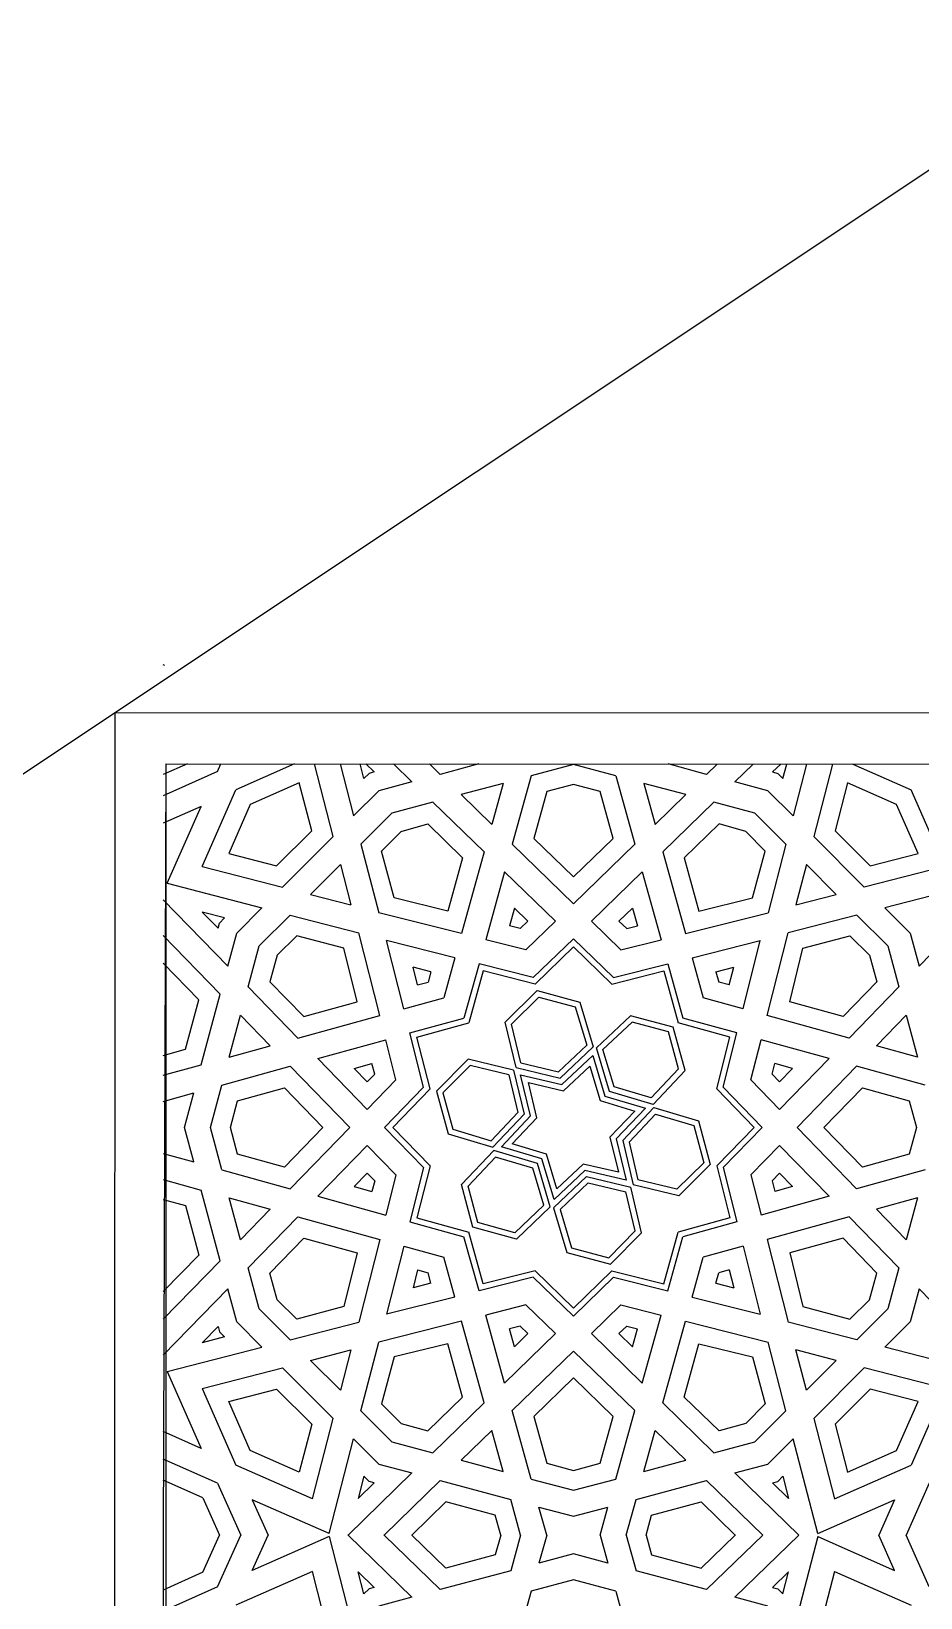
# Model space of a CAD drawing. Header units: inches. Extents: x 13054 to 48691, y 5623 to 20391.
# Drawn here: x 48358.2 to 48366.87, y 18880.41 to 18895.69 of the extents above; entities that cross this region are included whole.
import ezdxf

# ---------------------------------------------------------------- set-up
doc = ezdxf.new("R2010")
doc.units = ezdxf.units.IN
doc.header["$MEASUREMENT"] = 0

msp = doc.modelspace()

# ---------------------------------------------------------------- linework, layer by layer
msp.add_line((48305.763, 18853.547), (48376.239, 18900.532))
at = {"transparency": 33554483}
for p, q in [((48359.499, 18889.506), (48359.484, 18889.513)), ((48359.01, 18889.046), (48358.984, 18793.533)), ((48359.01, 18889.046), (48454.949, 18889.021)), ((48359.51, 18888.546), (48359.484, 18793.533)), ((48359.72, 18888.546), (48359.484, 18888.441)), ((48359.51, 18888.546), (48454.449, 18888.521)), ((48360.013, 18888.471), (48360.046, 18888.546)), ((48360.763, 18888.546), (48360.191, 18888.294)), ((48361.141, 18887.838), (48360.958, 18888.546)), ((48361.21, 18888.545), (48361.341, 18888.038)), ((48361.441, 18888.403), (48361.404, 18888.545)), ((48361.461, 18888.545), (48361.542, 18888.467)), ((48361.731, 18888.545), (48361.91, 18888.371)), ((48362.081, 18888.545), (48362.185, 18888.444)), ((48362.561, 18888.545), (48362.185, 18888.444)), ((48363.484, 18888.54), (48363.072, 18888.429)), ((48363.897, 18888.429), (48363.484, 18888.54)), ((48364.784, 18888.444), (48364.41, 18888.545)), ((48364.887, 18888.544), (48364.784, 18888.444)), ((48365.237, 18888.544), (48365.058, 18888.371)), ((48365.506, 18888.544), (48365.426, 18888.467)), ((48365.528, 18888.403), (48365.565, 18888.544)), ((48365.759, 18888.544), (48365.627, 18888.038)), ((48366.011, 18888.544), (48365.828, 18887.838)), ((48366.209, 18888.544), (48366.778, 18888.294)), ((48360.013, 18888.471), (48359.484, 18888.235)), ((48360.811, 18888.362), (48360.333, 18888.151)), ((48360.932, 18887.894), (48360.811, 18888.362)), ((48361.491, 18888.453), (48361.441, 18888.403)), ((48361.542, 18888.467), (48361.491, 18888.453)), ((48361.91, 18888.371), (48361.588, 18888.284)), ((48362.798, 18888.356), (48362.389, 18888.246)), ((48362.798, 18888.356), (48362.688, 18887.956)), ((48363.072, 18888.429), (48362.887, 18887.762)), ((48363.484, 18888.345), (48363.224, 18888.276)), ((48363.745, 18888.276), (48363.484, 18888.345)), ((48363.897, 18888.429), (48364.082, 18887.762)), ((48364.58, 18888.246), (48364.171, 18888.356)), ((48364.171, 18888.356), (48364.281, 18887.956)), ((48365.381, 18888.284), (48365.058, 18888.371)), ((48365.426, 18888.467), (48365.478, 18888.453)), ((48365.478, 18888.453), (48365.528, 18888.403)), ((48366.157, 18888.362), (48366.036, 18887.894)), ((48366.636, 18888.151), (48366.157, 18888.362)), ((48359.862, 18887.546), (48360.191, 18888.294)), ((48361.588, 18888.284), (48361.341, 18888.038)), ((48362.389, 18888.246), (48362.688, 18887.956)), ((48363.224, 18888.276), (48363.098, 18887.819)), ((48363.871, 18887.819), (48363.745, 18888.276)), ((48364.58, 18888.246), (48364.281, 18887.956)), ((48365.627, 18888.038), (48365.381, 18888.284)), ((48367.107, 18887.546), (48366.778, 18888.294)), ((48359.853, 18888.132), (48359.484, 18887.968)), ((48359.523, 18887.382), (48359.853, 18888.132)), ((48360.333, 18888.151), (48360.123, 18887.673)), ((48361.714, 18888.066), (48361.412, 18887.764)), ((48362.114, 18888.173), (48361.714, 18888.066)), ((48362.114, 18888.173), (48362.613, 18887.688)), ((48364.855, 18888.173), (48364.356, 18887.688)), ((48365.254, 18888.066), (48364.855, 18888.173)), ((48365.556, 18887.764), (48365.254, 18888.066)), ((48366.846, 18887.673), (48366.636, 18888.151)), ((48360.59, 18887.552), (48360.932, 18887.894)), ((48361.614, 18887.696), (48361.803, 18887.888)), ((48361.803, 18887.888), (48362.063, 18887.96)), ((48362.063, 18887.96), (48362.403, 18887.63)), ((48364.906, 18887.96), (48364.566, 18887.63)), ((48365.166, 18887.888), (48364.906, 18887.96)), ((48365.355, 18887.696), (48365.166, 18887.888)), ((48366.036, 18887.894), (48366.379, 18887.552)), ((48360.647, 18887.343), (48361.141, 18887.838)), ((48361.412, 18887.764), (48361.586, 18887.093)), ((48362.887, 18887.762), (48363.484, 18887.182)), ((48363.098, 18887.819), (48363.484, 18887.444)), ((48363.484, 18887.444), (48363.871, 18887.819)), ((48364.082, 18887.762), (48363.484, 18887.182)), ((48365.556, 18887.764), (48365.383, 18887.093)), ((48366.322, 18887.343), (48365.828, 18887.838)), ((48360.123, 18887.673), (48360.59, 18887.552)), ((48361.737, 18887.238), (48361.614, 18887.696)), ((48362.403, 18887.63), (48362.26, 18887.11)), ((48362.613, 18887.688), (48362.392, 18886.89)), ((48364.356, 18887.688), (48364.577, 18886.89)), ((48364.566, 18887.63), (48364.708, 18887.11)), ((48365.232, 18887.238), (48365.355, 18887.696)), ((48366.379, 18887.552), (48366.846, 18887.673)), ((48359.862, 18887.546), (48360.647, 18887.343)), ((48360.921, 18887.272), (48361.212, 18887.563)), ((48361.212, 18887.563), (48361.314, 18887.17)), ((48362.813, 18887.494), (48362.629, 18886.83)), ((48362.813, 18887.494), (48363.309, 18887.011)), ((48364.156, 18887.494), (48363.66, 18887.011)), ((48364.156, 18887.494), (48364.34, 18886.83)), ((48365.757, 18887.563), (48365.655, 18887.17)), ((48366.048, 18887.272), (48365.757, 18887.563)), ((48367.107, 18887.546), (48366.322, 18887.343)), ((48359.523, 18887.382), (48360.446, 18887.143)), ((48360.921, 18887.272), (48361.314, 18887.17)), ((48365.655, 18887.17), (48366.048, 18887.272)), ((48367.446, 18887.382), (48366.523, 18887.143)), ((48359.484, 18887.221), (48360.113, 18886.574)), ((48360.2, 18886.896), (48360.446, 18887.143)), ((48362.26, 18887.11), (48361.737, 18887.238)), ((48362.909, 18887.138), (48362.861, 18886.965)), ((48362.909, 18887.138), (48363.04, 18887.011)), ((48364.06, 18887.138), (48363.929, 18887.011)), ((48364.06, 18887.138), (48364.108, 18886.965)), ((48364.708, 18887.11), (48365.232, 18887.238)), ((48366.523, 18887.143), (48366.769, 18886.896)), ((48367.484, 18887.221), (48366.856, 18886.574)), ((48360.081, 18887.043), (48359.864, 18887.099)), ((48359.864, 18887.099), (48360.018, 18886.942)), ((48360.018, 18886.942), (48360.031, 18886.993)), ((48360.031, 18886.993), (48360.081, 18887.043)), ((48360.419, 18886.77), (48360.721, 18887.072)), ((48360.721, 18887.072), (48361.391, 18886.898)), ((48362.392, 18886.89), (48361.586, 18887.093)), ((48362.965, 18886.939), (48362.861, 18886.965)), ((48363.04, 18887.011), (48362.965, 18886.939)), ((48363.309, 18887.011), (48363.021, 18886.731)), ((48363.66, 18887.011), (48363.948, 18886.731)), ((48363.929, 18887.011), (48364.004, 18886.939)), ((48364.004, 18886.939), (48364.108, 18886.965)), ((48364.577, 18886.89), (48365.383, 18887.093)), ((48366.248, 18887.072), (48365.578, 18886.898)), ((48366.248, 18887.072), (48366.55, 18886.77)), ((48359.484, 18886.871), (48360.04, 18886.299)), ((48360.113, 18886.574), (48360.2, 18886.896)), ((48360.788, 18886.87), (48360.596, 18886.681)), ((48361.246, 18886.748), (48360.788, 18886.87)), ((48361.595, 18886.092), (48361.391, 18886.898)), ((48361.83, 18886.157), (48361.662, 18886.822)), ((48362.327, 18886.654), (48361.662, 18886.822)), ((48363.021, 18886.731), (48362.629, 18886.83)), ((48363.484, 18886.841), (48363.093, 18886.461)), ((48363.484, 18886.841), (48363.876, 18886.461)), ((48363.948, 18886.731), (48364.34, 18886.83)), ((48364.642, 18886.654), (48365.307, 18886.822)), ((48365.139, 18886.157), (48365.307, 18886.822)), ((48365.374, 18886.092), (48365.578, 18886.898)), ((48365.723, 18886.748), (48366.181, 18886.87)), ((48366.181, 18886.87), (48366.373, 18886.681)), ((48366.769, 18886.896), (48366.856, 18886.574)), ((48360.311, 18886.37), (48360.419, 18886.77)), ((48360.596, 18886.681), (48360.525, 18886.421)), ((48361.374, 18886.224), (48361.246, 18886.748)), ((48362.327, 18886.654), (48362.219, 18886.265)), ((48363.484, 18886.763), (48363.11, 18886.398)), ((48363.484, 18886.763), (48363.859, 18886.398)), ((48364.642, 18886.654), (48364.75, 18886.265)), ((48365.595, 18886.224), (48365.723, 18886.748)), ((48366.373, 18886.681), (48366.444, 18886.421)), ((48366.55, 18886.77), (48366.657, 18886.37)), ((48359.831, 18886.245), (48359.484, 18886.601)), ((48361.965, 18886.39), (48361.921, 18886.563)), ((48362.095, 18886.519), (48361.921, 18886.563)), ((48362.095, 18886.519), (48362.067, 18886.418)), ((48362.564, 18886.595), (48362.417, 18886.067)), ((48362.603, 18886.526), (48362.463, 18886.021)), ((48363.093, 18886.461), (48362.564, 18886.595)), ((48363.11, 18886.398), (48362.603, 18886.526)), ((48363.859, 18886.398), (48364.366, 18886.526)), ((48363.876, 18886.461), (48364.405, 18886.595)), ((48364.366, 18886.526), (48364.506, 18886.021)), ((48364.405, 18886.595), (48364.551, 18886.067)), ((48364.874, 18886.519), (48365.048, 18886.563)), ((48364.874, 18886.519), (48364.902, 18886.418)), ((48365.004, 18886.39), (48365.048, 18886.563)), ((48360.311, 18886.37), (48360.796, 18885.871)), ((48360.525, 18886.421), (48360.854, 18886.081)), ((48361.965, 18886.39), (48362.067, 18886.418)), ((48365.004, 18886.39), (48364.902, 18886.418)), ((48366.444, 18886.421), (48366.115, 18886.081)), ((48366.657, 18886.37), (48366.173, 18885.871)), ((48359.702, 18885.763), (48359.831, 18886.245)), ((48359.855, 18885.61), (48360.04, 18886.299)), ((48360.854, 18886.081), (48361.374, 18886.224)), ((48361.83, 18886.157), (48362.219, 18886.265)), ((48362.819, 18886.025), (48363.131, 18886.335)), ((48362.881, 18886.008), (48363.147, 18886.272)), ((48363.131, 18886.335), (48363.547, 18886.222)), ((48363.147, 18886.272), (48363.502, 18886.176)), ((48363.547, 18886.222), (48363.678, 18885.785)), ((48365.139, 18886.157), (48364.75, 18886.265)), ((48366.115, 18886.081), (48365.595, 18886.224)), ((48360.128, 18885.686), (48360.238, 18886.095)), ((48360.238, 18886.095), (48360.528, 18885.797)), ((48360.796, 18885.871), (48361.595, 18886.092)), ((48361.89, 18885.921), (48362.417, 18886.067)), ((48363.502, 18886.176), (48363.614, 18885.802)), ((48364.041, 18886.09), (48363.71, 18885.776)), ((48364.458, 18885.979), (48364.041, 18886.09)), ((48365.079, 18885.921), (48364.551, 18886.067)), ((48366.173, 18885.871), (48365.374, 18886.092)), ((48366.731, 18886.095), (48366.441, 18885.797)), ((48366.731, 18886.095), (48366.841, 18885.686)), ((48362.023, 18885.391), (48361.89, 18885.921)), ((48361.958, 18885.881), (48362.463, 18886.021)), ((48362.925, 18885.583), (48362.819, 18886.025)), ((48362.972, 18885.63), (48362.881, 18886.008)), ((48364.057, 18886.027), (48363.773, 18885.759)), ((48364.413, 18885.933), (48364.057, 18886.027)), ((48364.511, 18885.571), (48364.413, 18885.933)), ((48364.573, 18885.555), (48364.458, 18885.979)), ((48365.011, 18885.881), (48364.506, 18886.021)), ((48364.945, 18885.391), (48365.079, 18885.921)), ((48359.484, 18885.702), (48359.702, 18885.763)), ((48360.128, 18885.686), (48360.528, 18885.797)), ((48360.99, 18885.671), (48361.654, 18885.855)), ((48361.753, 18885.464), (48361.654, 18885.855)), ((48362.086, 18885.375), (48361.958, 18885.881)), ((48363.339, 18885.542), (48363.614, 18885.802)), ((48363.356, 18885.48), (48363.678, 18885.785)), ((48363.836, 18885.351), (48363.71, 18885.776)), ((48363.881, 18885.397), (48363.773, 18885.759)), ((48364.883, 18885.375), (48365.011, 18885.881)), ((48365.216, 18885.464), (48365.315, 18885.855)), ((48365.979, 18885.671), (48365.315, 18885.855)), ((48366.841, 18885.686), (48366.441, 18885.797)), ((48359.484, 18885.508), (48359.855, 18885.61)), ((48360.055, 18885.412), (48360.722, 18885.597)), ((48360.722, 18885.597), (48361.303, 18885)), ((48360.99, 18885.671), (48361.473, 18885.175)), ((48361.346, 18885.575), (48361.519, 18885.623)), ((48361.546, 18885.519), (48361.519, 18885.623)), ((48362.459, 18885.665), (48362.149, 18885.353)), ((48362.476, 18885.603), (48362.212, 18885.337)), ((48362.901, 18885.559), (48362.459, 18885.665)), ((48362.855, 18885.513), (48362.476, 18885.603)), ((48362.925, 18885.583), (48363.356, 18885.48)), ((48362.972, 18885.63), (48363.339, 18885.542)), ((48363.372, 18885.418), (48363.673, 18885.702)), ((48363.389, 18885.356), (48363.645, 18885.598)), ((48363.645, 18885.598), (48363.745, 18885.261)), ((48363.673, 18885.702), (48363.791, 18885.306)), ((48365.423, 18885.519), (48365.45, 18885.623)), ((48365.623, 18885.575), (48365.45, 18885.623)), ((48365.979, 18885.671), (48365.496, 18885.175)), ((48366.247, 18885.597), (48365.666, 18885)), ((48366.914, 18885.412), (48366.247, 18885.597)), ((48361.346, 18885.575), (48361.473, 18885.444)), ((48361.473, 18885.444), (48361.546, 18885.519)), ((48361.473, 18885.175), (48361.753, 18885.464)), ((48362.855, 18885.513), (48362.942, 18885.145)), ((48362.901, 18885.559), (48363.004, 18885.128)), ((48362.97, 18885.514), (48363.372, 18885.418)), ((48363.066, 18885.112), (48362.97, 18885.514)), ((48363.046, 18885.438), (48363.389, 18885.356)), ((48363.128, 18885.095), (48363.046, 18885.438)), ((48364.244, 18885.289), (48364.511, 18885.571)), ((48364.261, 18885.225), (48364.573, 18885.555)), ((48365.496, 18885.175), (48365.216, 18885.464)), ((48365.496, 18885.444), (48365.423, 18885.519)), ((48365.623, 18885.575), (48365.496, 18885.444)), ((48359.484, 18885.254), (48359.782, 18885.337)), ((48359.692, 18885), (48359.782, 18885.337)), ((48359.944, 18885), (48360.055, 18885.412)), ((48360.208, 18885.26), (48360.665, 18885.386)), ((48360.665, 18885.386), (48361.041, 18885)), ((48361.643, 18885), (48362.023, 18885.391)), ((48361.722, 18885), (48362.086, 18885.375)), ((48362.149, 18885.353), (48362.262, 18884.937)), ((48362.212, 18885.337), (48362.308, 18884.982)), ((48363.791, 18885.306), (48364.187, 18885.188)), ((48364.261, 18885.225), (48363.836, 18885.351)), ((48364.244, 18885.289), (48363.881, 18885.397)), ((48365.247, 18885), (48364.883, 18885.375)), ((48365.326, 18885), (48364.945, 18885.391)), ((48365.928, 18885), (48366.304, 18885.386)), ((48366.304, 18885.386), (48366.76, 18885.26)), ((48360.139, 18885), (48360.208, 18885.26)), ((48362.942, 18885.145), (48362.683, 18884.87)), ((48363.004, 18885.128), (48362.7, 18884.807)), ((48363.745, 18885.261), (48364.083, 18885.16)), ((48364.083, 18885.16), (48363.841, 18884.904)), ((48364.187, 18885.188), (48363.903, 18884.888)), ((48364.269, 18885.193), (48363.965, 18884.871)), ((48364.286, 18885.129), (48364.027, 18884.855)), ((48364.269, 18885.193), (48364.705, 18885.063)), ((48364.286, 18885.129), (48364.659, 18885.018)), ((48366.76, 18885.26), (48366.83, 18885)), ((48359.782, 18884.663), (48359.692, 18885)), ((48360.055, 18884.587), (48359.944, 18885)), ((48360.208, 18884.74), (48360.139, 18885)), ((48361.041, 18885), (48360.665, 18884.613)), ((48360.722, 18884.402), (48361.303, 18885)), ((48361.643, 18885), (48362.023, 18884.608)), ((48361.722, 18885), (48362.086, 18884.625)), ((48362.308, 18884.982), (48362.683, 18884.87)), ((48362.782, 18884.812), (48363.066, 18885.112)), ((48362.886, 18884.839), (48363.128, 18885.095)), ((48364.659, 18885.018), (48364.755, 18884.655)), ((48364.705, 18885.063), (48364.818, 18884.638)), ((48365.247, 18885), (48364.883, 18884.625)), ((48365.326, 18885), (48364.945, 18884.608)), ((48366.247, 18884.402), (48365.666, 18885)), ((48366.304, 18884.613), (48365.928, 18885)), ((48366.83, 18885), (48366.76, 18884.74)), ((48360.99, 18884.328), (48361.473, 18884.825)), ((48361.473, 18884.825), (48361.753, 18884.536)), ((48362.262, 18884.937), (48362.7, 18884.807)), ((48363.223, 18884.739), (48362.886, 18884.839)), ((48363.841, 18884.904), (48363.923, 18884.562)), ((48363.903, 18884.888), (48363.999, 18884.485)), ((48363.965, 18884.871), (48364.067, 18884.44)), ((48364.027, 18884.855), (48364.114, 18884.487)), ((48365.496, 18884.825), (48365.216, 18884.536)), ((48365.979, 18884.328), (48365.496, 18884.825)), ((48359.484, 18884.745), (48359.782, 18884.663)), ((48360.665, 18884.613), (48360.208, 18884.74)), ((48362.394, 18884.443), (48362.708, 18884.775)), ((48362.457, 18884.427), (48362.725, 18884.711)), ((48363.133, 18884.648), (48362.708, 18884.775)), ((48363.088, 18884.603), (48362.725, 18884.711)), ((48363.178, 18884.694), (48362.782, 18884.812)), ((48363.296, 18884.297), (48363.178, 18884.694)), ((48363.324, 18884.401), (48363.223, 18884.739)), ((48366.76, 18884.74), (48366.304, 18884.613)), ((48360.055, 18884.587), (48360.722, 18884.402)), ((48361.346, 18884.425), (48361.473, 18884.555)), ((48361.473, 18884.555), (48361.546, 18884.48)), ((48361.753, 18884.536), (48361.654, 18884.144)), ((48362.023, 18884.608), (48361.89, 18884.079)), ((48362.086, 18884.625), (48361.958, 18884.119)), ((48363.195, 18884.241), (48363.088, 18884.603)), ((48363.259, 18884.224), (48363.133, 18884.648)), ((48363.291, 18884.215), (48363.613, 18884.52)), ((48363.597, 18884.581), (48363.296, 18884.297)), ((48363.58, 18884.643), (48363.324, 18884.401)), ((48363.923, 18884.562), (48363.58, 18884.643)), ((48363.999, 18884.485), (48363.597, 18884.581)), ((48363.613, 18884.52), (48364.044, 18884.417)), ((48364.755, 18884.655), (48364.494, 18884.396)), ((48364.818, 18884.638), (48364.512, 18884.334)), ((48364.883, 18884.625), (48365.011, 18884.119)), ((48364.945, 18884.608), (48365.079, 18884.079)), ((48365.216, 18884.536), (48365.315, 18884.144)), ((48365.496, 18884.555), (48365.423, 18884.48)), ((48365.623, 18884.425), (48365.496, 18884.555)), ((48366.914, 18884.587), (48366.247, 18884.402)), ((48359.484, 18884.492), (48359.855, 18884.389)), ((48360.04, 18883.7), (48359.855, 18884.389)), ((48361.346, 18884.425), (48361.519, 18884.376)), ((48361.546, 18884.48), (48361.519, 18884.376)), ((48362.505, 18884.026), (48362.394, 18884.443)), ((48362.551, 18884.072), (48362.457, 18884.427)), ((48363.355, 18884.198), (48363.63, 18884.458)), ((48363.63, 18884.458), (48363.997, 18884.37)), ((48364.088, 18883.99), (48363.997, 18884.37)), ((48364.15, 18883.972), (48364.044, 18884.417)), ((48364.512, 18884.334), (48364.067, 18884.44)), ((48364.494, 18884.396), (48364.114, 18884.487)), ((48365.423, 18884.48), (48365.45, 18884.376)), ((48365.623, 18884.425), (48365.45, 18884.376)), ((48359.484, 18884.297), (48359.702, 18884.237)), ((48359.702, 18884.237), (48359.831, 18883.755)), ((48360.238, 18883.904), (48360.128, 18884.314)), ((48360.128, 18884.314), (48360.528, 18884.203)), ((48360.99, 18884.328), (48361.654, 18884.144)), ((48363.195, 18884.241), (48362.913, 18883.973)), ((48363.259, 18884.224), (48362.929, 18883.911)), ((48363.291, 18884.215), (48363.421, 18883.779)), ((48365.979, 18884.328), (48365.315, 18884.144)), ((48366.841, 18884.314), (48366.441, 18884.203)), ((48366.841, 18884.314), (48366.731, 18883.904)), ((48360.238, 18883.904), (48360.528, 18884.203)), ((48360.311, 18883.63), (48360.796, 18884.129)), ((48360.796, 18884.129), (48361.595, 18883.907)), ((48361.89, 18884.079), (48362.417, 18883.933)), ((48361.958, 18884.119), (48362.463, 18883.979)), ((48362.913, 18883.973), (48362.551, 18884.072)), ((48363.355, 18884.198), (48363.466, 18883.825)), ((48365.011, 18884.119), (48364.506, 18883.979)), ((48365.079, 18884.079), (48364.551, 18883.933)), ((48366.173, 18884.129), (48365.374, 18883.907)), ((48366.657, 18883.63), (48366.173, 18884.129)), ((48366.731, 18883.904), (48366.441, 18884.203)), ((48360.525, 18883.578), (48360.854, 18883.919)), ((48360.854, 18883.919), (48361.374, 18883.776)), ((48361.595, 18883.907), (48361.391, 18883.101)), ((48362.564, 18883.405), (48362.417, 18883.933)), ((48362.603, 18883.473), (48362.463, 18883.979)), ((48362.929, 18883.911), (48362.505, 18884.026)), ((48363.829, 18883.729), (48364.088, 18883.99)), ((48363.846, 18883.666), (48364.15, 18883.972)), ((48364.366, 18883.473), (48364.506, 18883.979)), ((48364.405, 18883.405), (48364.551, 18883.933)), ((48365.374, 18883.907), (48365.578, 18883.101)), ((48366.115, 18883.919), (48365.595, 18883.776)), ((48366.444, 18883.578), (48366.115, 18883.919)), ((48359.831, 18883.755), (48359.484, 18883.398)), ((48361.374, 18883.776), (48361.246, 18883.252)), ((48361.83, 18883.842), (48361.662, 18883.177)), ((48361.83, 18883.842), (48362.219, 18883.734)), ((48363.421, 18883.779), (48363.846, 18883.666)), ((48363.466, 18883.825), (48363.829, 18883.729)), ((48365.139, 18883.842), (48364.75, 18883.734)), ((48365.139, 18883.842), (48365.307, 18883.177)), ((48365.595, 18883.776), (48365.723, 18883.252)), ((48359.484, 18883.129), (48360.04, 18883.7)), ((48360.419, 18883.23), (48360.311, 18883.63)), ((48361.965, 18883.61), (48361.921, 18883.436)), ((48361.965, 18883.61), (48362.067, 18883.582)), ((48362.327, 18883.345), (48362.219, 18883.734)), ((48363.11, 18883.601), (48362.603, 18883.473)), ((48363.484, 18883.237), (48363.11, 18883.601)), ((48363.484, 18883.237), (48363.859, 18883.601)), ((48363.859, 18883.601), (48364.366, 18883.473)), ((48364.642, 18883.345), (48364.75, 18883.734)), ((48365.004, 18883.61), (48364.902, 18883.582)), ((48365.004, 18883.61), (48365.048, 18883.436)), ((48366.657, 18883.63), (48366.55, 18883.23)), ((48360.596, 18883.319), (48360.525, 18883.578)), ((48362.095, 18883.48), (48361.921, 18883.436)), ((48362.095, 18883.48), (48362.067, 18883.582)), ((48363.093, 18883.539), (48362.564, 18883.405)), ((48363.484, 18883.158), (48363.093, 18883.539)), ((48363.484, 18883.158), (48363.876, 18883.539)), ((48363.876, 18883.539), (48364.405, 18883.405)), ((48364.874, 18883.48), (48364.902, 18883.582)), ((48364.874, 18883.48), (48365.048, 18883.436)), ((48366.373, 18883.319), (48366.444, 18883.578)), ((48359.484, 18882.779), (48360.113, 18883.426)), ((48360.2, 18883.103), (48360.113, 18883.426)), ((48360.788, 18883.13), (48360.596, 18883.319)), ((48362.327, 18883.345), (48361.662, 18883.177)), ((48364.642, 18883.345), (48365.307, 18883.177)), ((48366.181, 18883.13), (48366.373, 18883.319)), ((48366.856, 18883.426), (48366.769, 18883.103)), ((48367.484, 18882.779), (48366.856, 18883.426)), ((48360.721, 18882.928), (48360.419, 18883.23)), ((48361.246, 18883.252), (48360.788, 18883.13)), ((48363.021, 18883.269), (48362.629, 18883.17)), ((48362.813, 18882.506), (48362.629, 18883.17)), ((48363.309, 18882.988), (48363.021, 18883.269)), ((48363.66, 18882.988), (48363.948, 18883.269)), ((48363.948, 18883.269), (48364.34, 18883.17)), ((48364.156, 18882.506), (48364.34, 18883.17)), ((48365.723, 18883.252), (48366.181, 18883.13)), ((48366.55, 18883.23), (48366.248, 18882.928)), ((48359.864, 18882.9), (48360.018, 18883.058)), ((48360.018, 18883.058), (48360.031, 18883.006)), ((48360.031, 18883.006), (48360.081, 18882.956)), ((48360.446, 18882.857), (48360.2, 18883.103)), ((48360.721, 18882.928), (48361.391, 18883.101)), ((48362.392, 18883.11), (48361.586, 18882.906)), ((48362.613, 18882.312), (48362.392, 18883.11)), ((48362.813, 18882.506), (48363.309, 18882.988)), ((48362.965, 18883.061), (48362.861, 18883.035)), ((48362.909, 18882.861), (48362.861, 18883.035)), ((48362.909, 18882.861), (48363.04, 18882.988)), ((48363.04, 18882.988), (48362.965, 18883.061)), ((48364.156, 18882.506), (48363.66, 18882.988)), ((48363.929, 18882.988), (48364.004, 18883.061)), ((48364.06, 18882.861), (48363.929, 18882.988)), ((48364.004, 18883.061), (48364.108, 18883.035)), ((48364.06, 18882.861), (48364.108, 18883.035)), ((48364.356, 18882.312), (48364.577, 18883.11)), ((48364.577, 18883.11), (48365.383, 18882.906)), ((48366.248, 18882.928), (48365.578, 18883.101)), ((48366.769, 18883.103), (48366.523, 18882.857)), ((48359.523, 18882.618), (48360.446, 18882.857)), ((48360.081, 18882.956), (48359.864, 18882.9)), ((48361.412, 18882.236), (48361.586, 18882.906)), ((48362.26, 18882.889), (48361.737, 18882.761)), ((48362.403, 18882.369), (48362.26, 18882.889)), ((48364.566, 18882.369), (48364.708, 18882.889)), ((48364.708, 18882.889), (48365.232, 18882.761)), ((48365.556, 18882.236), (48365.383, 18882.906)), ((48367.446, 18882.618), (48366.523, 18882.857)), ((48360.921, 18882.727), (48361.314, 18882.829)), ((48361.212, 18882.436), (48360.921, 18882.727)), ((48361.314, 18882.829), (48361.212, 18882.436)), ((48361.737, 18882.761), (48361.614, 18882.304)), ((48362.887, 18882.237), (48363.484, 18882.818)), ((48364.082, 18882.237), (48363.484, 18882.818)), ((48365.232, 18882.761), (48365.355, 18882.304)), ((48365.757, 18882.436), (48365.655, 18882.829)), ((48366.048, 18882.727), (48365.655, 18882.829)), ((48366.048, 18882.727), (48365.757, 18882.436)), ((48359.523, 18882.618), (48359.853, 18881.867)), ((48359.862, 18882.453), (48360.647, 18882.656)), ((48361.141, 18882.162), (48360.647, 18882.656)), ((48363.484, 18882.556), (48363.098, 18882.18)), ((48363.871, 18882.18), (48363.484, 18882.556)), ((48366.322, 18882.656), (48365.828, 18882.162)), ((48367.107, 18882.453), (48366.322, 18882.656)), ((48359.862, 18882.453), (48360.191, 18881.706)), ((48360.123, 18882.327), (48360.59, 18882.448)), ((48360.59, 18882.448), (48360.932, 18882.105)), ((48366.379, 18882.448), (48366.036, 18882.105)), ((48366.846, 18882.327), (48366.379, 18882.448)), ((48367.107, 18882.453), (48366.778, 18881.706)), ((48360.333, 18881.848), (48360.123, 18882.327)), ((48361.412, 18882.236), (48361.714, 18881.934)), ((48361.614, 18882.304), (48361.803, 18882.112)), ((48362.063, 18882.04), (48362.403, 18882.369)), ((48362.114, 18881.827), (48362.613, 18882.312)), ((48363.072, 18881.57), (48362.887, 18882.237)), ((48363.897, 18881.57), (48364.082, 18882.237)), ((48364.855, 18881.827), (48364.356, 18882.312)), ((48364.906, 18882.04), (48364.566, 18882.369)), ((48365.355, 18882.304), (48365.166, 18882.112)), ((48365.254, 18881.934), (48365.556, 18882.236)), ((48366.636, 18881.848), (48366.846, 18882.327)), ((48360.932, 18882.105), (48360.811, 18881.638)), ((48360.938, 18881.377), (48361.141, 18882.162)), ((48361.803, 18882.112), (48362.063, 18882.04)), ((48363.098, 18882.18), (48363.224, 18881.724)), ((48363.745, 18881.724), (48363.871, 18882.18)), ((48365.166, 18882.112), (48364.906, 18882.04)), ((48365.828, 18882.162), (48366.031, 18881.377)), ((48366.036, 18882.105), (48366.157, 18881.638)), ((48359.853, 18881.867), (48359.484, 18882.032)), ((48361.102, 18881.038), (48361.341, 18881.962)), ((48361.341, 18881.962), (48361.588, 18881.715)), ((48361.714, 18881.934), (48362.114, 18881.827)), ((48362.389, 18881.753), (48362.688, 18882.043)), ((48362.798, 18881.644), (48362.688, 18882.043)), ((48364.171, 18881.644), (48364.281, 18882.043)), ((48364.58, 18881.753), (48364.281, 18882.043)), ((48364.855, 18881.827), (48365.254, 18881.934)), ((48365.381, 18881.715), (48365.627, 18881.962)), ((48365.867, 18881.038), (48365.627, 18881.962)), ((48360.013, 18881.528), (48359.484, 18881.765)), ((48360.811, 18881.638), (48360.333, 18881.848)), ((48366.157, 18881.638), (48366.636, 18881.848)), ((48360.938, 18881.377), (48360.191, 18881.706)), ((48361.287, 18881.023), (48361.91, 18881.629)), ((48361.588, 18881.715), (48361.91, 18881.629)), ((48362.389, 18881.753), (48362.798, 18881.644)), ((48363.224, 18881.724), (48363.484, 18881.654)), ((48363.484, 18881.654), (48363.745, 18881.724)), ((48364.171, 18881.644), (48364.58, 18881.753)), ((48365.058, 18881.629), (48365.381, 18881.715)), ((48365.682, 18881.023), (48365.058, 18881.629)), ((48366.031, 18881.377), (48366.778, 18881.706)), ((48359.499, 18881.552), (48359.484, 18881.559)), ((48359.871, 18881.386), (48359.484, 18881.559)), ((48360.013, 18881.528), (48360.239, 18881.023)), ((48361.441, 18881.597), (48361.385, 18881.38)), ((48361.385, 18881.38), (48361.542, 18881.533)), ((48361.491, 18881.547), (48361.441, 18881.597)), ((48361.542, 18881.533), (48361.491, 18881.547)), ((48361.637, 18881.023), (48362.185, 18881.555)), ((48362.185, 18881.555), (48362.874, 18881.371)), ((48363.072, 18881.57), (48363.484, 18881.46)), ((48363.484, 18881.46), (48363.897, 18881.57)), ((48364.095, 18881.371), (48364.784, 18881.555)), ((48365.331, 18881.023), (48364.784, 18881.555)), ((48365.426, 18881.533), (48365.478, 18881.547)), ((48365.584, 18881.38), (48365.426, 18881.533)), ((48365.478, 18881.547), (48365.528, 18881.597)), ((48365.528, 18881.597), (48365.584, 18881.38)), ((48366.956, 18881.528), (48366.73, 18881.023)), ((48359.871, 18881.386), (48360.033, 18881.023)), ((48360.352, 18881.368), (48360.506, 18881.023)), ((48361.102, 18881.038), (48360.352, 18881.368)), ((48362.239, 18881.346), (48361.907, 18881.023)), ((48362.722, 18881.217), (48362.239, 18881.346)), ((48362.97, 18881.023), (48362.874, 18881.371)), ((48363.999, 18881.023), (48364.095, 18881.371)), ((48364.247, 18881.217), (48364.729, 18881.346)), ((48364.729, 18881.346), (48365.062, 18881.023)), ((48365.867, 18881.038), (48366.617, 18881.368)), ((48366.617, 18881.368), (48366.463, 18881.023)), ((48362.775, 18881.023), (48362.722, 18881.217)), ((48363.148, 18881.297), (48363.484, 18881.207)), ((48363.224, 18881.023), (48363.148, 18881.297)), ((48363.484, 18881.207), (48363.821, 18881.297)), ((48363.745, 18881.023), (48363.821, 18881.297)), ((48364.193, 18881.023), (48364.247, 18881.217)), ((48359.871, 18880.66), (48360.033, 18881.023)), ((48360.013, 18880.517), (48360.239, 18881.023)), ((48360.033, 18881.024), (48360.033, 18881.023)), ((48360.238, 18881.024), (48360.239, 18881.023)), ((48360.352, 18880.678), (48360.506, 18881.023)), ((48361.102, 18881.008), (48360.352, 18880.678)), ((48360.506, 18881.024), (48360.506, 18881.023)), ((48361.102, 18881.008), (48361.341, 18880.084)), ((48361.287, 18881.023), (48361.288, 18881.024)), ((48361.287, 18881.023), (48361.91, 18880.417)), ((48361.637, 18881.023), (48361.638, 18881.024)), ((48361.637, 18881.023), (48362.185, 18880.491)), ((48361.908, 18881.024), (48361.907, 18881.023)), ((48362.239, 18880.7), (48361.907, 18881.023)), ((48362.775, 18881.023), (48362.722, 18880.829)), ((48362.97, 18881.023), (48362.874, 18880.675)), ((48362.97, 18881.023), (48362.97, 18881.024)), ((48363.224, 18881.023), (48363.148, 18880.749)), ((48363.224, 18881.023), (48363.223, 18881.024)), ((48363.745, 18881.023), (48363.746, 18881.024)), ((48363.745, 18881.023), (48363.821, 18880.749)), ((48363.999, 18881.023), (48363.999, 18881.024)), ((48363.999, 18881.023), (48364.095, 18880.675)), ((48364.193, 18881.023), (48364.247, 18880.829)), ((48364.729, 18880.7), (48365.062, 18881.023)), ((48365.331, 18881.023), (48364.784, 18880.491)), ((48365.682, 18881.023), (48365.058, 18880.417)), ((48365.061, 18881.024), (48365.062, 18881.023)), ((48365.331, 18881.023), (48365.33, 18881.024)), ((48365.867, 18881.008), (48365.627, 18880.084)), ((48365.682, 18881.023), (48365.681, 18881.024)), ((48365.867, 18881.008), (48366.617, 18880.678)), ((48366.463, 18881.024), (48366.463, 18881.023)), ((48366.617, 18880.678), (48366.463, 18881.023)), ((48366.73, 18881.024), (48366.73, 18881.023)), ((48366.956, 18880.517), (48366.73, 18881.023)), ((48362.722, 18880.829), (48362.239, 18880.7)), ((48363.484, 18880.839), (48363.148, 18880.749)), ((48363.821, 18880.749), (48363.484, 18880.839)), ((48364.247, 18880.829), (48364.729, 18880.7)), ((48359.871, 18880.66), (48359.484, 18880.487)), ((48360.938, 18880.669), (48360.191, 18880.34)), ((48361.141, 18879.884), (48360.938, 18880.669)), ((48361.441, 18880.449), (48361.385, 18880.666)), ((48361.385, 18880.666), (48361.542, 18880.513)), ((48362.874, 18880.675), (48362.185, 18880.491)), ((48363.484, 18880.586), (48363.072, 18880.476)), ((48363.897, 18880.476), (48363.484, 18880.586)), ((48364.784, 18880.491), (48364.095, 18880.675)), ((48365.584, 18880.666), (48365.426, 18880.513)), ((48365.528, 18880.449), (48365.584, 18880.666)), ((48366.031, 18880.669), (48365.828, 18879.884)), ((48366.031, 18880.669), (48366.778, 18880.34)), ((48360.013, 18880.517), (48359.484, 18880.281)), ((48361.491, 18880.499), (48361.441, 18880.449)), ((48361.542, 18880.513), (48361.491, 18880.499)), ((48361.91, 18880.417), (48361.588, 18880.331)), ((48363.072, 18880.476), (48362.887, 18879.808)), ((48363.897, 18880.476), (48364.082, 18879.808)), ((48365.381, 18880.331), (48365.058, 18880.417)), ((48365.426, 18880.513), (48365.478, 18880.499)), ((48365.478, 18880.499), (48365.528, 18880.449))]:
    msp.add_line(p, q, dxfattribs=at)
msp.add_lwpolyline([(48359.51, 18888.546), (48359.484, 18881.023), (48359.484, 18873.069), (48359.484, 18865.116), (48359.484, 18857.162), (48359.484, 18849.208), (48359.484, 18841.255), (48359.484, 18833.301), (48359.484, 18825.347), (48359.484, 18817.394), (48359.484, 18809.44), (48359.484, 18801.487), (48359.484, 18793.533)], dxfattribs=at)

doc.saveas('drawing.dxf')
